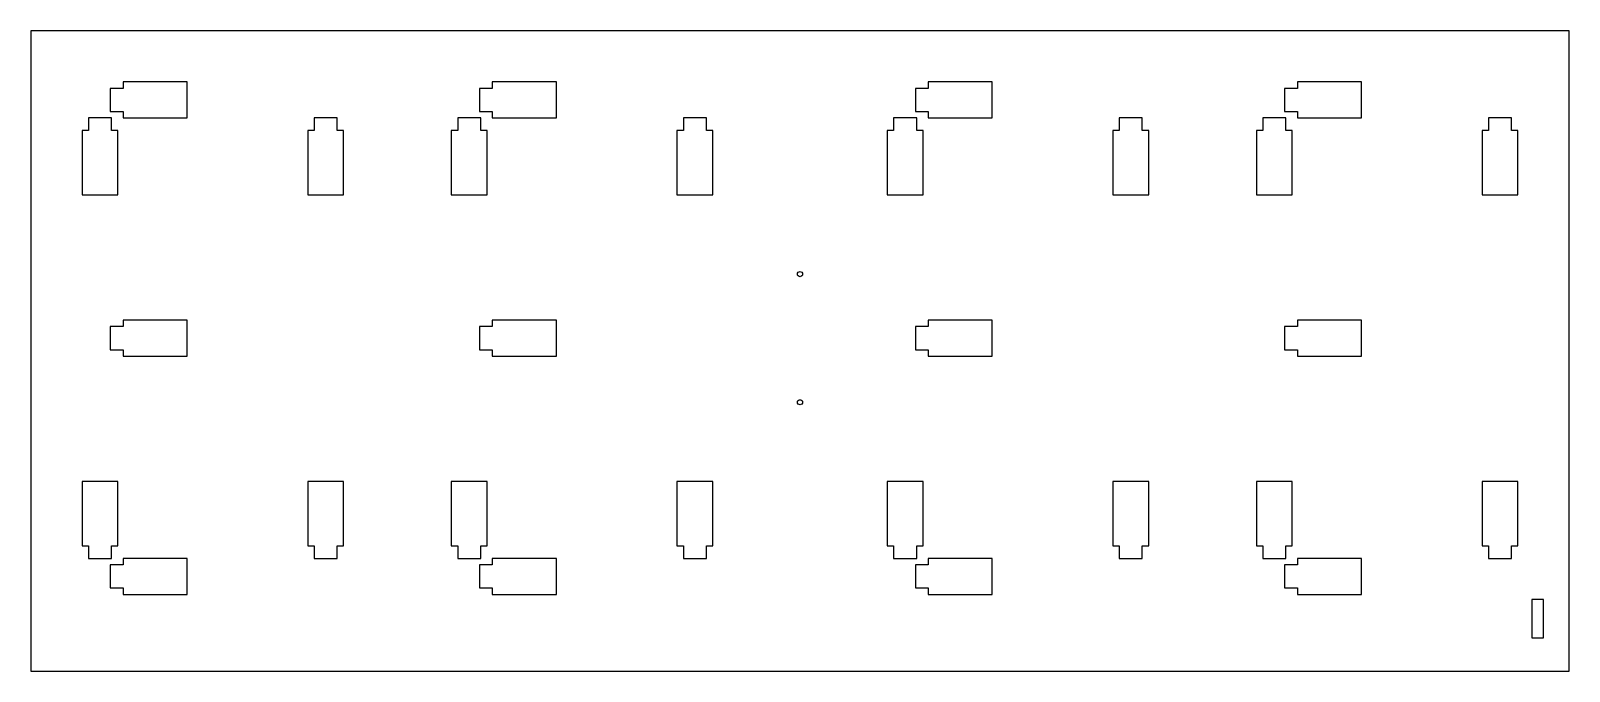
# Model space of a CAD drawing. Header units: millimetres. Extents: x 0 to 600, y -250 to 0.
import ezdxf

# ---------------------------------------------------------------- set-up
doc = ezdxf.new("R2010")
doc.units = ezdxf.units.MM

msp = doc.modelspace()

# ---------------------------------------------------------------- linework, layer by layer
at = {"color": 7, "linetype": 'Continuous', "lineweight": 25}
for p, q in [((600, 0), (0, 0)), ((0, 0), (0, -250)), ((600, -250), (600, 0)), ((31, -22.5), (31, -31.5)), ((36, -22.5), (31, -22.5)), ((61, -20), (36, -20)), ((36, -20), (36, -22.5)), ((61, -34), (61, -20)), ((175, -22.5), (175, -31.5)), ((180, -22.5), (175, -22.5)), ((205, -20), (180, -20)), ((180, -20), (180, -22.5)), ((205, -34), (205, -20)), ((345, -22.5), (345, -31.5)), ((350, -22.5), (345, -22.5)), ((375, -20), (350, -20)), ((350, -20), (350, -22.5)), ((375, -34), (375, -20)), ((489, -22.5), (489, -31.5)), ((494, -22.5), (489, -22.5)), ((519, -20), (494, -20)), ((494, -20), (494, -22.5)), ((519, -34), (519, -20)), ((31.5, -34), (22.5, -34)), ((22.5, -34), (22.5, -39)), ((31, -31.5), (36, -31.5)), ((31.5, -39), (31.5, -34)), ((36, -31.5), (36, -34)), ((36, -34), (61, -34)), ((119.5, -34), (110.5, -34)), ((110.5, -34), (110.5, -39)), ((119.5, -39), (119.5, -34)), ((175.5, -34), (166.5, -34)), ((166.5, -34), (166.5, -39)), ((175, -31.5), (180, -31.5)), ((175.5, -39), (175.5, -34)), ((180, -31.5), (180, -34)), ((180, -34), (205, -34)), ((263.5, -34), (254.5, -34)), ((254.5, -34), (254.5, -39)), ((263.5, -39), (263.5, -34)), ((345.5, -34), (336.5, -34)), ((336.5, -34), (336.5, -39)), ((345, -31.5), (350, -31.5)), ((345.5, -39), (345.5, -34)), ((350, -31.5), (350, -34)), ((350, -34), (375, -34)), ((433.5, -34), (424.5, -34)), ((424.5, -34), (424.5, -39)), ((433.5, -39), (433.5, -34)), ((489.5, -34), (480.5, -34)), ((480.5, -34), (480.5, -39)), ((489, -31.5), (494, -31.5)), ((489.5, -39), (489.5, -34)), ((494, -31.5), (494, -34)), ((494, -34), (519, -34)), ((577.5, -34), (568.5, -34)), ((568.5, -34), (568.5, -39)), ((577.5, -39), (577.5, -34)), ((22.5, -39), (20, -39)), ((20, -39), (20, -64)), ((34, -39), (31.5, -39)), ((34, -64), (34, -39)), ((110.5, -39), (108, -39)), ((108, -39), (108, -64)), ((122, -39), (119.5, -39)), ((122, -64), (122, -39)), ((166.5, -39), (164, -39)), ((164, -39), (164, -64)), ((178, -39), (175.5, -39)), ((178, -64), (178, -39)), ((254.5, -39), (252, -39)), ((252, -39), (252, -64)), ((266, -39), (263.5, -39)), ((266, -64), (266, -39)), ((336.5, -39), (334, -39)), ((334, -39), (334, -64)), ((348, -39), (345.5, -39)), ((348, -64), (348, -39)), ((424.5, -39), (422, -39)), ((422, -39), (422, -64)), ((436, -39), (433.5, -39)), ((436, -64), (436, -39)), ((480.5, -39), (478, -39)), ((478, -39), (478, -64)), ((492, -39), (489.5, -39)), ((492, -64), (492, -39)), ((568.5, -39), (566, -39)), ((566, -39), (566, -64)), ((580, -39), (577.5, -39)), ((580, -64), (580, -39)), ((20, -64), (34, -64)), ((108, -64), (122, -64)), ((164, -64), (178, -64)), ((252, -64), (266, -64)), ((334, -64), (348, -64)), ((422, -64), (436, -64)), ((478, -64), (492, -64)), ((566, -64), (580, -64)), ((61, -113), (36, -113)), ((36, -113), (36, -115.5)), ((61, -127), (61, -113)), ((205, -113), (180, -113)), ((180, -113), (180, -115.5)), ((205, -127), (205, -113)), ((375, -113), (350, -113)), ((350, -113), (350, -115.5)), ((375, -127), (375, -113)), ((519, -113), (494, -113)), ((494, -113), (494, -115.5)), ((519, -127), (519, -113)), ((31, -115.5), (31, -124.5)), ((36, -115.5), (31, -115.5)), ((180, -115.5), (175, -115.5)), ((175, -115.5), (175, -124.5)), ((350, -115.5), (345, -115.5)), ((345, -115.5), (345, -124.5)), ((494, -115.5), (489, -115.5)), ((489, -115.5), (489, -124.5)), ((31, -124.5), (36, -124.5)), ((36, -124.5), (36, -127)), ((175, -124.5), (180, -124.5)), ((180, -124.5), (180, -127)), ((345, -124.5), (350, -124.5)), ((350, -124.5), (350, -127)), ((489, -124.5), (494, -124.5)), ((494, -124.5), (494, -127)), ((36, -127), (61, -127)), ((180, -127), (205, -127)), ((350, -127), (375, -127)), ((494, -127), (519, -127)), ((34, -176), (20, -176)), ((20, -176), (20, -201)), ((34, -201), (34, -176)), ((122, -176), (108, -176)), ((108, -176), (108, -201)), ((122, -201), (122, -176)), ((178, -176), (164, -176)), ((164, -176), (164, -201)), ((178, -201), (178, -176)), ((266, -176), (252, -176)), ((252, -176), (252, -201)), ((266, -201), (266, -176)), ((348, -176), (334, -176)), ((334, -176), (334, -201)), ((348, -201), (348, -176)), ((436, -176), (422, -176)), ((422, -176), (422, -201)), ((436, -201), (436, -176)), ((492, -176), (478, -176)), ((478, -176), (478, -201)), ((492, -201), (492, -176)), ((580, -176), (566, -176)), ((566, -176), (566, -201)), ((580, -201), (580, -176)), ((20, -201), (22.5, -201)), ((22.5, -201), (22.5, -206)), ((31.5, -201), (34, -201)), ((31.5, -206), (31.5, -201)), ((108, -201), (110.5, -201)), ((110.5, -201), (110.5, -206)), ((119.5, -201), (122, -201)), ((119.5, -206), (119.5, -201)), ((164, -201), (166.5, -201)), ((166.5, -201), (166.5, -206)), ((175.5, -201), (178, -201)), ((175.5, -206), (175.5, -201)), ((252, -201), (254.5, -201)), ((254.5, -201), (254.5, -206)), ((263.5, -201), (266, -201)), ((263.5, -206), (263.5, -201)), ((334, -201), (336.5, -201)), ((336.5, -201), (336.5, -206)), ((345.5, -201), (348, -201)), ((345.5, -206), (345.5, -201)), ((422, -201), (424.5, -201)), ((424.5, -201), (424.5, -206)), ((433.5, -201), (436, -201)), ((433.5, -206), (433.5, -201)), ((478, -201), (480.5, -201)), ((480.5, -201), (480.5, -206)), ((489.5, -201), (492, -201)), ((489.5, -206), (489.5, -201)), ((566, -201), (568.5, -201)), ((568.5, -201), (568.5, -206)), ((577.5, -201), (580, -201)), ((577.5, -206), (577.5, -201)), ((22.5, -206), (31.5, -206)), ((36, -208.5), (31, -208.5)), ((31, -208.5), (31, -217.5)), ((61, -206), (36, -206)), ((36, -206), (36, -208.5)), ((61, -220), (61, -206)), ((110.5, -206), (119.5, -206)), ((166.5, -206), (175.5, -206)), ((180, -208.5), (175, -208.5)), ((175, -208.5), (175, -217.5)), ((205, -206), (180, -206)), ((180, -206), (180, -208.5)), ((205, -220), (205, -206)), ((254.5, -206), (263.5, -206)), ((336.5, -206), (345.5, -206)), ((350, -208.5), (345, -208.5)), ((345, -208.5), (345, -217.5)), ((375, -206), (350, -206)), ((350, -206), (350, -208.5)), ((375, -220), (375, -206)), ((424.5, -206), (433.5, -206)), ((480.5, -206), (489.5, -206)), ((494, -208.5), (489, -208.5)), ((489, -208.5), (489, -217.5)), ((519, -206), (494, -206)), ((494, -206), (494, -208.5)), ((519, -220), (519, -206)), ((568.5, -206), (577.5, -206)), ((31, -217.5), (36, -217.5)), ((36, -217.5), (36, -220)), ((36, -220), (61, -220)), ((175, -217.5), (180, -217.5)), ((180, -217.5), (180, -220)), ((180, -220), (205, -220)), ((345, -217.5), (350, -217.5)), ((350, -217.5), (350, -220)), ((350, -220), (375, -220)), ((489, -217.5), (494, -217.5)), ((494, -217.5), (494, -220)), ((494, -220), (519, -220)), ((590, -222), (585.35, -222)), ((585.35, -222), (585.35, -237)), ((590, -237), (590, -222)), ((585.35, -237), (590, -237)), ((0, -250), (600, -250))]:
    msp.add_line(p, q, dxfattribs=at)
for centre in [(300, -95), (300, -145)]:
    msp.add_circle(centre, 1, dxfattribs=at)

doc.saveas('drawing.dxf')
